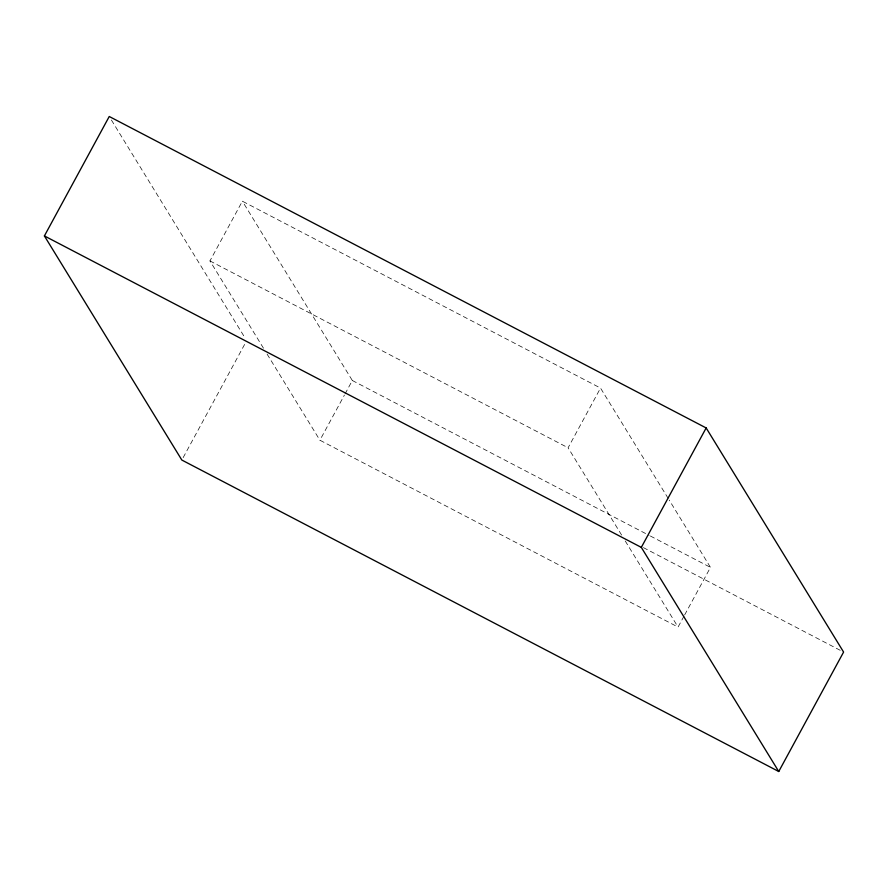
<?xml version="1.0" encoding="UTF-8"?>
<svg xmlns="http://www.w3.org/2000/svg" width="888" height="888" viewBox="0 0 888 888"><rect width="100%" height="100%" fill="white"/><g stroke="black" fill="none" stroke-linecap="round" stroke-linejoin="round"><path stroke-width="0.67" stroke-dasharray="4.44 3.33" d="M263.481 348.207L209.945 260.917L242.369 201.199L600.521 388.067L668.52 498.956M183.161 457.609L245.354 343.057M684.004 616.117L678.055 627.083L319.902 440.215L344.378 395.127M345.044 393.906L352.325 380.497L242.369 201.199M621.633 535.076L568.098 447.785L600.521 388.067M684.67 614.896L710.478 567.377L669.241 500.133M209.945 260.917L568.098 447.785M352.325 380.497L649.15 535.375M650.371 536.008L710.478 567.377M643.4 547.619L843.6 652.07M625.241 540.981L678.055 627.083M267.099 354.101L319.902 440.215M111.411 120.035L245.232 338.261"/><path stroke-width="1.33" d="M44.4 235.931L109.246 116.495L706.16 427.949L843.6 652.07L778.754 771.505L181.84 460.051L44.4 235.931L641.314 547.385L778.754 771.505M641.314 547.385L706.16 427.949"/></g></svg>
